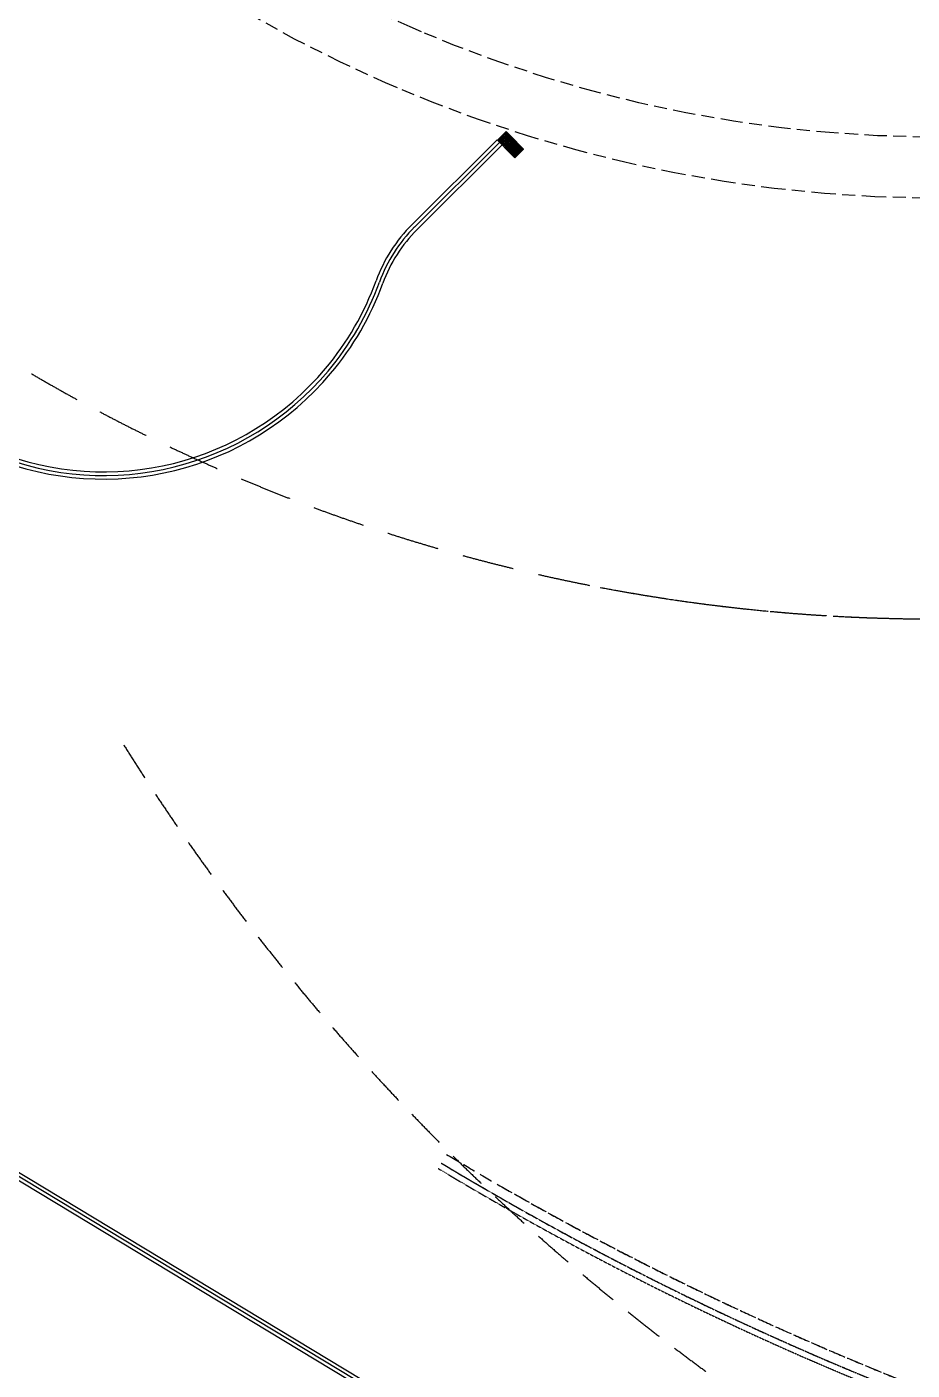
# Model space of a CAD drawing. Header units: millimetres. Extents: x 832728086 to 834530684, y 817551485 to 818349469.
# Drawn here: x 834150114 to 834193236, y 817914034 to 817979448 of the extents above; entities that cross this region are included whole.
import ezdxf

# ---------------------------------------------------------------- set-up
doc = ezdxf.new("R2010")
doc.units = ezdxf.units.MM
doc.header["$LTSCALE"] = 100
doc.linetypes.add('Hidden', pattern=[9.525, 6.35, -3.175])
doc.layers.add('+C-160', color=160, linetype='Hidden')
doc.layers.add('000-Tactile-l', color=8, linetype='Continuous')
doc.layers.add('000-helpline', color=30, linetype='Continuous', lineweight=30, plot=False)

# ---------------------------------------------------------------- blocks, each defined once
blk = doc.blocks.new('tactile')
at = {"layer": '000-helpline', "ltscale": 0.015}
for points in [[(834173.304, 817974.186), (834173.516, 817973.973), (834173.303, 817973.761), (834173.092, 817973.974)], [(834173.517, 817974.397), (834173.729, 817974.185), (834173.516, 817973.973), (834173.304, 817974.186)], [(834173.729, 817974.185), (834173.94, 817973.972), (834173.728, 817973.76), (834173.516, 817973.973)], [(834173.516, 817973.973), (834173.728, 817973.76), (834173.515, 817973.549), (834173.303, 817973.761)], [(834173.728, 817973.76), (834173.939, 817973.548), (834173.727, 817973.336), (834173.515, 817973.549)], [(834173.939, 817973.548), (834174.151, 817973.335), (834173.939, 817973.124), (834173.727, 817973.336)], [(834173.94, 817973.972), (834174.152, 817973.76), (834173.939, 817973.548), (834173.728, 817973.76)], [(834174.152, 817973.76), (834174.364, 817973.547), (834174.151, 817973.335), (834173.939, 817973.548)]]:
    blk.add_lwpolyline(points, close=True, dxfattribs=at)
at = {"layer": '000-Tactile-l', "ltscale": 5e-05}
for p, q in [((834168.934, 817969.875), (834173.071, 817973.995)), ((834169.058, 817969.751), (834173.194, 817973.871)), ((834169.181, 817969.628), (834173.318, 817973.747)), ((834168.755, 817911.859), (834149.2, 817923.657)), ((834168.845, 817912.009), (834149.293, 817923.805)), ((834149.387, 817923.953), (834168.936, 817912.159))]:
    blk.add_line(p, q, dxfattribs=at)
at = {"layer": '000-Tactile-l', "ltscale": 0.015}
for centre, radius in [((834173.177, 817974.016), 0.0115), ((834173.177, 817974.016), 0.006), ((834173.219, 817974.058), 0.0115), ((834173.219, 817974.016), 0.0115), ((834173.219, 817974.058), 0.006), ((834173.219, 817974.016), 0.006), ((834173.262, 817974.101), 0.0115), ((834173.262, 817974.058), 0.0115), ((834173.262, 817974.016), 0.0115), ((834173.262, 817974.101), 0.006), ((834173.262, 817974.058), 0.006), ((834173.262, 817974.016), 0.006), ((834173.304, 817974.143), 0.0115), ((834173.304, 817974.101), 0.0115), ((834173.304, 817974.058), 0.0115), ((834173.304, 817974.016), 0.0115), ((834173.304, 817974.143), 0.006), ((834173.304, 817974.101), 0.006), ((834173.304, 817974.058), 0.006), ((834173.304, 817974.016), 0.006), ((834173.347, 817974.185), 0.0115), ((834173.347, 817974.101), 0.0115), ((834173.347, 817974.058), 0.0115), ((834173.346, 817974.016), 0.0115), ((834173.346, 817974.016), 0.006), ((834173.347, 817974.185), 0.006), ((834173.347, 817974.101), 0.006), ((834173.347, 817974.058), 0.006), ((834173.389, 817974.058), 0.0115), ((834173.389, 817974.016), 0.0115), ((834173.389, 817974.228), 0.0115), ((834173.389, 817974.185), 0.0115), ((834173.389, 817974.143), 0.0115), ((834173.389, 817974.228), 0.006), ((834173.389, 817974.185), 0.006), ((834173.389, 817974.143), 0.006), ((834173.389, 817974.058), 0.006), ((834173.389, 817974.016), 0.006), ((834173.432, 817974.27), 0.0115), ((834173.432, 817974.228), 0.0115), ((834173.432, 817974.185), 0.0115), ((834173.432, 817974.143), 0.0115), ((834173.431, 817974.1), 0.0115), ((834173.431, 817974.016), 0.0115), ((834173.431, 817974.1), 0.006), ((834173.431, 817974.016), 0.006), ((834173.432, 817974.27), 0.006), ((834173.432, 817974.228), 0.006), ((834173.432, 817974.185), 0.006), ((834173.432, 817974.143), 0.006), ((834173.474, 817974.143), 0.0115), ((834173.474, 817974.1), 0.0115), ((834173.474, 817974.058), 0.0115), ((834173.474, 817974.312), 0.0115), ((834173.474, 817974.27), 0.0115), ((834173.474, 817974.228), 0.0115), ((834173.474, 817974.185), 0.0115), ((834173.474, 817974.312), 0.006), ((834173.474, 817974.27), 0.006), ((834173.474, 817974.228), 0.006), ((834173.474, 817974.185), 0.006), ((834173.474, 817974.143), 0.006), ((834173.474, 817974.1), 0.006), ((834173.474, 817974.058), 0.006), ((834173.517, 817974.355), 0.0115), ((834173.517, 817974.312), 0.0115), ((834173.517, 817974.27), 0.0115), ((834173.517, 817974.228), 0.0115), ((834173.516, 817974.185), 0.0115), ((834173.516, 817974.143), 0.0115), ((834173.516, 817974.1), 0.0115), ((834173.516, 817974.058), 0.0115), ((834173.516, 817974.015), 0.0115), ((834173.516, 817974.185), 0.006), ((834173.516, 817974.143), 0.006), ((834173.516, 817974.1), 0.006), ((834173.516, 817974.058), 0.006), ((834173.516, 817974.015), 0.006), ((834173.517, 817974.355), 0.006), ((834173.517, 817974.312), 0.006), ((834173.517, 817974.27), 0.006), ((834173.517, 817974.228), 0.006), ((834173.559, 817974.227), 0.0115), ((834173.559, 817974.185), 0.0115), ((834173.559, 817974.143), 0.0115), ((834173.559, 817974.1), 0.0115), ((834173.559, 817974.058), 0.0115), ((834173.559, 817974.312), 0.0115), ((834173.559, 817974.27), 0.0115), ((834173.559, 817974.312), 0.006), ((834173.559, 817974.27), 0.006), ((834173.559, 817974.227), 0.006), ((834173.559, 817974.185), 0.006), ((834173.559, 817974.143), 0.006), ((834173.559, 817974.1), 0.006), ((834173.559, 817974.058), 0.006), ((834173.601, 817974.015), 0.0115), ((834173.602, 817974.27), 0.0115), ((834173.601, 817974.227), 0.0115), ((834173.601, 817974.185), 0.0115), ((834173.601, 817974.143), 0.0115), ((834173.601, 817974.1), 0.0115), ((834173.601, 817974.227), 0.006), ((834173.601, 817974.185), 0.006), ((834173.601, 817974.143), 0.006), ((834173.601, 817974.1), 0.006), ((834173.601, 817974.015), 0.006), ((834173.602, 817974.27), 0.006), ((834173.644, 817974.227), 0.0115), ((834173.644, 817974.185), 0.0115), ((834173.644, 817974.142), 0.0115), ((834173.643, 817974.058), 0.0115), ((834173.643, 817974.015), 0.0115), ((834173.643, 817974.058), 0.006), ((834173.643, 817974.015), 0.006), ((834173.644, 817974.227), 0.006), ((834173.644, 817974.185), 0.006), ((834173.644, 817974.142), 0.006), ((834173.686, 817974.058), 0.0115), ((834173.686, 817974.015), 0.0115), ((834173.686, 817974.185), 0.0115), ((834173.686, 817974.1), 0.0115), ((834173.686, 817974.185), 0.006), ((834173.686, 817974.1), 0.006), ((834173.686, 817974.058), 0.006), ((834173.686, 817974.015), 0.006), ((834173.729, 817974.142), 0.0115), ((834173.728, 817974.1), 0.0115), ((834173.728, 817974.057), 0.0115), ((834173.728, 817974.015), 0.0115), ((834173.728, 817974.1), 0.006), ((834173.728, 817974.057), 0.006), ((834173.728, 817974.015), 0.006), ((834173.729, 817974.142), 0.006), ((834173.771, 817974.1), 0.0115), ((834173.771, 817974.057), 0.0115), ((834173.771, 817974.015), 0.0115), ((834173.771, 817974.1), 0.006), ((834173.771, 817974.057), 0.006), ((834173.771, 817974.015), 0.006), ((834173.813, 817974.057), 0.0115), ((834173.813, 817974.015), 0.0115), ((834173.813, 817974.057), 0.006), ((834173.813, 817974.015), 0.006), ((834173.856, 817974.015), 0.0115), ((834173.856, 817974.015), 0.006), ((834173.134, 817973.974), 0.0115), ((834173.134, 817973.974), 0.006), ((834173.177, 817973.974), 0.0115), ((834173.177, 817973.931), 0.0115), ((834173.177, 817973.974), 0.006), ((834173.177, 817973.931), 0.006), ((834173.219, 817973.931), 0.0115), ((834173.219, 817973.889), 0.0115), ((834173.219, 817973.974), 0.0115), ((834173.219, 817973.974), 0.006), ((834173.219, 817973.931), 0.006), ((834173.219, 817973.889), 0.006), ((834173.261, 817973.974), 0.0115), ((834173.261, 817973.931), 0.0115), ((834173.261, 817973.889), 0.0115), ((834173.261, 817973.846), 0.0115), ((834173.261, 817973.974), 0.006), ((834173.261, 817973.931), 0.006), ((834173.261, 817973.889), 0.006), ((834173.261, 817973.846), 0.006), ((834173.304, 817973.973), 0.0115), ((834173.304, 817973.931), 0.0115), ((834173.304, 817973.889), 0.0115), ((834173.304, 817973.846), 0.0115), ((834173.304, 817973.804), 0.0115), ((834173.304, 817973.973), 0.006), ((834173.304, 817973.931), 0.006), ((834173.304, 817973.889), 0.006), ((834173.304, 817973.846), 0.006), ((834173.304, 817973.804), 0.006), ((834173.346, 817973.761), 0.0115), ((834173.346, 817973.973), 0.0115), ((834173.346, 817973.931), 0.0115), ((834173.346, 817973.888), 0.0115), ((834173.346, 817973.846), 0.0115), ((834173.346, 817973.973), 0.006), ((834173.346, 817973.931), 0.006), ((834173.346, 817973.888), 0.006), ((834173.346, 817973.846), 0.006), ((834173.346, 817973.761), 0.006), ((834173.389, 817973.973), 0.0115), ((834173.389, 817973.931), 0.0115), ((834173.389, 817973.888), 0.0115), ((834173.388, 817973.804), 0.0115), ((834173.388, 817973.761), 0.0115), ((834173.388, 817973.719), 0.0115), ((834173.388, 817973.804), 0.006), ((834173.388, 817973.761), 0.006), ((834173.388, 817973.719), 0.006), ((834173.389, 817973.973), 0.006), ((834173.389, 817973.931), 0.006), ((834173.389, 817973.888), 0.006), ((834173.431, 817973.846), 0.0115), ((834173.431, 817973.803), 0.0115), ((834173.431, 817973.761), 0.0115), ((834173.431, 817973.719), 0.0115), ((834173.431, 817973.676), 0.0115), ((834173.431, 817973.973), 0.0115), ((834173.431, 817973.931), 0.0115), ((834173.431, 817973.973), 0.006), ((834173.431, 817973.931), 0.006), ((834173.431, 817973.846), 0.006), ((834173.431, 817973.803), 0.006), ((834173.431, 817973.761), 0.006), ((834173.431, 817973.719), 0.006), ((834173.431, 817973.676), 0.006), ((834173.473, 817973.634), 0.0115), ((834173.474, 817973.973), 0.0115), ((834173.473, 817973.888), 0.0115), ((834173.473, 817973.846), 0.0115), ((834173.473, 817973.803), 0.0115), ((834173.473, 817973.761), 0.0115), ((834173.473, 817973.719), 0.0115), ((834173.473, 817973.676), 0.0115), ((834173.473, 817973.888), 0.006), ((834173.473, 817973.846), 0.006), ((834173.473, 817973.803), 0.006), ((834173.473, 817973.761), 0.006), ((834173.473, 817973.719), 0.006), ((834173.473, 817973.676), 0.006), ((834173.473, 817973.634), 0.006), ((834173.474, 817973.973), 0.006), ((834173.516, 817973.931), 0.0115), ((834173.516, 817973.888), 0.0115), ((834173.516, 817973.846), 0.0115), ((834173.516, 817973.803), 0.0115), ((834173.516, 817973.761), 0.0115), ((834173.516, 817973.718), 0.0115), ((834173.515, 817973.676), 0.0115), ((834173.515, 817973.634), 0.0115), ((834173.515, 817973.591), 0.0115), ((834173.515, 817973.676), 0.006), ((834173.515, 817973.634), 0.006), ((834173.515, 817973.591), 0.006), ((834173.516, 817973.931), 0.006), ((834173.516, 817973.888), 0.006), ((834173.516, 817973.846), 0.006), ((834173.516, 817973.803), 0.006), ((834173.516, 817973.761), 0.006), ((834173.516, 817973.718), 0.006), ((834173.551, 817973.549), 0.0175), ((834173.551, 817973.549), 0.0125), ((834173.558, 817973.718), 0.0115), ((834173.558, 817973.676), 0.0115), ((834173.558, 817973.634), 0.0115), ((834173.558, 817973.973), 0.0115), ((834173.558, 817973.888), 0.0115), ((834173.558, 817973.846), 0.0115), ((834173.558, 817973.803), 0.0115), ((834173.558, 817973.761), 0.0115), ((834173.558, 817973.973), 0.006), ((834173.558, 817973.888), 0.006), ((834173.558, 817973.846), 0.006), ((834173.558, 817973.803), 0.006), ((834173.558, 817973.761), 0.006), ((834173.558, 817973.718), 0.006), ((834173.558, 817973.676), 0.006), ((834173.558, 817973.634), 0.006), ((834173.586, 817973.584), 0.0175), ((834173.586, 817973.513), 0.0175), ((834173.586, 817973.584), 0.0125), ((834173.586, 817973.513), 0.0125), ((834173.601, 817973.973), 0.0115), ((834173.601, 817973.93), 0.0115), ((834173.601, 817973.846), 0.0115), ((834173.601, 817973.803), 0.0115), ((834173.6, 817973.761), 0.0115), ((834173.6, 817973.718), 0.0115), ((834173.6, 817973.676), 0.0115), ((834173.6, 817973.761), 0.006), ((834173.6, 817973.718), 0.006), ((834173.6, 817973.676), 0.006), ((834173.601, 817973.973), 0.006), ((834173.601, 817973.93), 0.006), ((834173.601, 817973.846), 0.006), ((834173.601, 817973.803), 0.006), ((834173.621, 817973.619), 0.0175), ((834173.621, 817973.549), 0.0175), ((834173.621, 817973.478), 0.0175), ((834173.621, 817973.619), 0.0125), ((834173.621, 817973.549), 0.0125), ((834173.621, 817973.478), 0.0125), ((834173.643, 817973.803), 0.0115), ((834173.643, 817973.761), 0.0115), ((834173.643, 817973.718), 0.0115), ((834173.643, 817973.973), 0.0115), ((834173.643, 817973.93), 0.0115), ((834173.643, 817973.888), 0.0115), ((834173.643, 817973.973), 0.006), ((834173.643, 817973.93), 0.006), ((834173.643, 817973.888), 0.006), ((834173.643, 817973.803), 0.006), ((834173.643, 817973.761), 0.006), ((834173.643, 817973.718), 0.006), ((834173.657, 817973.655), 0.0175), ((834173.657, 817973.584), 0.0175), ((834173.657, 817973.513), 0.0175), ((834173.656, 817973.442), 0.0175), ((834173.657, 817973.655), 0.0125), ((834173.657, 817973.584), 0.0125), ((834173.657, 817973.513), 0.0125), ((834173.656, 817973.442), 0.0125), ((834173.686, 817973.973), 0.0115), ((834173.686, 817973.93), 0.0115), ((834173.686, 817973.888), 0.0115), ((834173.685, 817973.845), 0.0115), ((834173.685, 817973.761), 0.0115), ((834173.692, 817973.548), 0.0175), ((834173.692, 817973.478), 0.0175), ((834173.692, 817973.407), 0.0175), ((834173.692, 817973.69), 0.0175), ((834173.692, 817973.619), 0.0175), ((834173.685, 817973.845), 0.006), ((834173.685, 817973.761), 0.006), ((834173.692, 817973.548), 0.0125), ((834173.692, 817973.478), 0.0125), ((834173.692, 817973.407), 0.0125), ((834173.686, 817973.973), 0.006), ((834173.686, 817973.93), 0.006), ((834173.686, 817973.888), 0.006), ((834173.692, 817973.69), 0.0125), ((834173.692, 817973.619), 0.0125), ((834173.727, 817973.372), 0.0175), ((834173.728, 817973.725), 0.0175), ((834173.728, 817973.654), 0.0175), ((834173.727, 817973.584), 0.0175), ((834173.727, 817973.513), 0.0175), ((834173.727, 817973.442), 0.0175), ((834173.727, 817973.372), 0.0125), ((834173.728, 817973.725), 0.0125), ((834173.728, 817973.654), 0.0125), ((834173.727, 817973.584), 0.0125), ((834173.727, 817973.513), 0.0125), ((834173.727, 817973.442), 0.0125), ((834173.728, 817973.845), 0.0115), ((834173.728, 817973.803), 0.0115), ((834173.728, 817973.973), 0.0115), ((834173.728, 817973.93), 0.0115), ((834173.728, 817973.888), 0.0115), ((834173.728, 817973.973), 0.006), ((834173.728, 817973.93), 0.006), ((834173.728, 817973.888), 0.006), ((834173.728, 817973.845), 0.006), ((834173.728, 817973.803), 0.006), ((834173.763, 817973.69), 0.0175), ((834173.763, 817973.619), 0.0175), ((834173.763, 817973.548), 0.0175), ((834173.763, 817973.478), 0.0175), ((834173.762, 817973.407), 0.0175), ((834173.763, 817973.76), 0.0175), ((834173.763, 817973.69), 0.0125), ((834173.763, 817973.619), 0.0125), ((834173.763, 817973.548), 0.0125), ((834173.763, 817973.478), 0.0125), ((834173.762, 817973.407), 0.0125), ((834173.763, 817973.76), 0.0125), ((834173.771, 817973.972), 0.0115), ((834173.771, 817973.93), 0.0115), ((834173.77, 817973.888), 0.0115), ((834173.77, 817973.845), 0.0115), ((834173.77, 817973.888), 0.006), ((834173.77, 817973.845), 0.006), ((834173.771, 817973.972), 0.006), ((834173.771, 817973.93), 0.006), ((834173.798, 817973.513), 0.0175), ((834173.798, 817973.442), 0.0175), ((834173.798, 817973.371), 0.0175), ((834173.799, 817973.796), 0.0175), ((834173.798, 817973.725), 0.0175), ((834173.798, 817973.654), 0.0175), ((834173.798, 817973.584), 0.0175), ((834173.798, 817973.513), 0.0125), ((834173.798, 817973.442), 0.0125), ((834173.798, 817973.371), 0.0125), ((834173.799, 817973.796), 0.0125), ((834173.798, 817973.725), 0.0125), ((834173.798, 817973.654), 0.0125), ((834173.798, 817973.584), 0.0125), ((834173.813, 817973.93), 0.0115), ((834173.813, 817973.888), 0.0115), ((834173.813, 817973.972), 0.0115), ((834173.813, 817973.972), 0.006), ((834173.813, 817973.93), 0.006), ((834173.813, 817973.888), 0.006), ((834173.834, 817973.831), 0.0175), ((834173.834, 817973.76), 0.0175), ((834173.834, 817973.69), 0.0175), ((834173.834, 817973.619), 0.0175), ((834173.833, 817973.548), 0.0175), ((834173.833, 817973.477), 0.0175), ((834173.833, 817973.407), 0.0175), ((834173.834, 817973.831), 0.0125), ((834173.834, 817973.76), 0.0125), ((834173.834, 817973.69), 0.0125), ((834173.834, 817973.619), 0.0125), ((834173.833, 817973.548), 0.0125), ((834173.833, 817973.477), 0.0125), ((834173.833, 817973.407), 0.0125), ((834173.855, 817973.972), 0.0115), ((834173.855, 817973.93), 0.0115), ((834173.855, 817973.972), 0.006), ((834173.855, 817973.93), 0.006), ((834173.869, 817973.654), 0.0175), ((834173.869, 817973.583), 0.0175), ((834173.869, 817973.513), 0.0175), ((834173.869, 817973.442), 0.0175), ((834173.868, 817973.371), 0.0175), ((834173.869, 817973.866), 0.0175), ((834173.869, 817973.796), 0.0175), ((834173.869, 817973.725), 0.0175), ((834173.869, 817973.654), 0.0125), ((834173.869, 817973.583), 0.0125), ((834173.869, 817973.513), 0.0125), ((834173.869, 817973.442), 0.0125), ((834173.868, 817973.371), 0.0125), ((834173.869, 817973.866), 0.0125), ((834173.869, 817973.796), 0.0125), ((834173.869, 817973.725), 0.0125), ((834173.898, 817973.972), 0.0115), ((834173.904, 817973.477), 0.0175), ((834173.904, 817973.407), 0.0175), ((834173.905, 817973.902), 0.0175), ((834173.905, 817973.831), 0.0175), ((834173.905, 817973.76), 0.0175), ((834173.904, 817973.689), 0.0175), ((834173.904, 817973.619), 0.0175), ((834173.904, 817973.548), 0.0175), ((834173.904, 817973.477), 0.0125), ((834173.904, 817973.407), 0.0125), ((834173.898, 817973.972), 0.006), ((834173.905, 817973.902), 0.0125), ((834173.905, 817973.831), 0.0125), ((834173.905, 817973.76), 0.0125), ((834173.904, 817973.689), 0.0125), ((834173.904, 817973.619), 0.0125), ((834173.904, 817973.548), 0.0125), ((834173.94, 817973.795), 0.0175), ((834173.94, 817973.725), 0.0175), ((834173.94, 817973.654), 0.0175), ((834173.94, 817973.583), 0.0175), ((834173.939, 817973.513), 0.0175), ((834173.939, 817973.442), 0.0175), ((834173.939, 817973.371), 0.0175), ((834173.94, 817973.937), 0.0175), ((834173.94, 817973.866), 0.0175), ((834173.94, 817973.795), 0.0125), ((834173.94, 817973.725), 0.0125), ((834173.94, 817973.654), 0.0125), ((834173.94, 817973.583), 0.0125), ((834173.939, 817973.513), 0.0125), ((834173.939, 817973.442), 0.0125), ((834173.939, 817973.371), 0.0125), ((834173.94, 817973.937), 0.0125), ((834173.94, 817973.866), 0.0125), ((834173.975, 817973.619), 0.0175), ((834173.975, 817973.548), 0.0175), ((834173.975, 817973.477), 0.0175), ((834173.975, 817973.406), 0.0175), ((834173.976, 817973.901), 0.0175), ((834173.975, 817973.831), 0.0175), ((834173.975, 817973.76), 0.0175), ((834173.975, 817973.689), 0.0175), ((834173.975, 817973.619), 0.0125), ((834173.975, 817973.548), 0.0125), ((834173.975, 817973.477), 0.0125), ((834173.975, 817973.406), 0.0125), ((834173.976, 817973.901), 0.0125), ((834173.975, 817973.831), 0.0125), ((834173.975, 817973.76), 0.0125), ((834173.975, 817973.689), 0.0125), ((834174.01, 817973.442), 0.0175), ((834174.01, 817973.371), 0.0175), ((834174.011, 817973.866), 0.0175), ((834174.011, 817973.795), 0.0175), ((834174.011, 817973.725), 0.0175), ((834174.01, 817973.654), 0.0175), ((834174.01, 817973.583), 0.0175), ((834174.01, 817973.512), 0.0175), ((834174.01, 817973.442), 0.0125), ((834174.01, 817973.371), 0.0125), ((834174.011, 817973.866), 0.0125), ((834174.011, 817973.795), 0.0125), ((834174.011, 817973.725), 0.0125), ((834174.01, 817973.654), 0.0125), ((834174.01, 817973.583), 0.0125), ((834174.01, 817973.512), 0.0125), ((834174.046, 817973.76), 0.0175), ((834174.046, 817973.689), 0.0175), ((834174.046, 817973.618), 0.0175), ((834174.046, 817973.548), 0.0175), ((834174.045, 817973.477), 0.0175), ((834174.045, 817973.406), 0.0175), ((834174.046, 817973.831), 0.0175), ((834174.046, 817973.76), 0.0125), ((834174.046, 817973.689), 0.0125), ((834174.046, 817973.618), 0.0125), ((834174.046, 817973.548), 0.0125), ((834174.045, 817973.477), 0.0125), ((834174.045, 817973.406), 0.0125), ((834174.046, 817973.831), 0.0125), ((834174.081, 817973.583), 0.0175), ((834174.081, 817973.512), 0.0175), ((834174.081, 817973.442), 0.0175), ((834174.081, 817973.371), 0.0175), ((834174.081, 817973.795), 0.0175), ((834174.081, 817973.724), 0.0175), ((834174.081, 817973.654), 0.0175), ((834174.081, 817973.583), 0.0125), ((834174.081, 817973.512), 0.0125), ((834174.081, 817973.442), 0.0125), ((834174.081, 817973.371), 0.0125), ((834174.081, 817973.795), 0.0125), ((834174.081, 817973.724), 0.0125), ((834174.081, 817973.654), 0.0125), ((834174.116, 817973.406), 0.0175), ((834174.117, 817973.76), 0.0175), ((834174.117, 817973.689), 0.0175), ((834174.116, 817973.618), 0.0175), ((834174.116, 817973.548), 0.0175), ((834174.116, 817973.477), 0.0175), ((834174.116, 817973.406), 0.0125), ((834174.117, 817973.76), 0.0125), ((834174.117, 817973.689), 0.0125), ((834174.116, 817973.618), 0.0125), ((834174.116, 817973.548), 0.0125), ((834174.116, 817973.477), 0.0125), ((834174.152, 817973.724), 0.0175), ((834174.152, 817973.654), 0.0175), ((834174.152, 817973.583), 0.0175), ((834174.152, 817973.512), 0.0175), ((834174.151, 817973.441), 0.0175), ((834174.151, 817973.371), 0.0175), ((834174.152, 817973.724), 0.0125), ((834174.152, 817973.654), 0.0125), ((834174.152, 817973.583), 0.0125), ((834174.152, 817973.512), 0.0125), ((834174.151, 817973.441), 0.0125), ((834174.151, 817973.371), 0.0125), ((834174.187, 817973.547), 0.0175), ((834174.187, 817973.477), 0.0175), ((834174.187, 817973.406), 0.0175), ((834174.187, 817973.689), 0.0175), ((834174.187, 817973.618), 0.0175), ((834174.187, 817973.547), 0.0125), ((834174.187, 817973.477), 0.0125), ((834174.187, 817973.406), 0.0125), ((834174.187, 817973.689), 0.0125), ((834174.187, 817973.618), 0.0125), ((834174.223, 817973.653), 0.0175), ((834174.222, 817973.583), 0.0175), ((834174.222, 817973.512), 0.0175), ((834174.222, 817973.441), 0.0175), ((834174.223, 817973.653), 0.0125), ((834174.222, 817973.583), 0.0125), ((834174.222, 817973.512), 0.0125), ((834174.222, 817973.441), 0.0125), ((834174.258, 817973.618), 0.0175), ((834174.258, 817973.547), 0.0175), ((834174.258, 817973.477), 0.0175), ((834174.258, 817973.618), 0.0125), ((834174.258, 817973.547), 0.0125), ((834174.258, 817973.477), 0.0125), ((834174.293, 817973.512), 0.0175), ((834174.293, 817973.583), 0.0175), ((834174.293, 817973.512), 0.0125), ((834174.293, 817973.583), 0.0125), ((834174.328, 817973.547), 0.0175), ((834174.328, 817973.547), 0.0125), ((834173.762, 817973.336), 0.0175), ((834173.762, 817973.336), 0.0125), ((834173.798, 817973.301), 0.0175), ((834173.798, 817973.301), 0.0125), ((834173.833, 817973.336), 0.0175), ((834173.833, 817973.265), 0.0175), ((834173.833, 817973.336), 0.0125), ((834173.833, 817973.265), 0.0125), ((834173.868, 817973.301), 0.0175), ((834173.868, 817973.23), 0.0175), ((834173.868, 817973.301), 0.0125), ((834173.868, 817973.23), 0.0125), ((834173.904, 817973.336), 0.0175), ((834173.904, 817973.265), 0.0175), ((834173.903, 817973.194), 0.0175), ((834173.904, 817973.336), 0.0125), ((834173.904, 817973.265), 0.0125), ((834173.903, 817973.194), 0.0125), ((834173.939, 817973.3), 0.0175), ((834173.939, 817973.23), 0.0175), ((834173.939, 817973.159), 0.0175), ((834173.939, 817973.3), 0.0125), ((834173.939, 817973.23), 0.0125), ((834173.939, 817973.159), 0.0125), ((834173.974, 817973.336), 0.0175), ((834173.974, 817973.265), 0.0175), ((834173.974, 817973.194), 0.0175), ((834173.974, 817973.336), 0.0125), ((834173.974, 817973.265), 0.0125), ((834173.974, 817973.194), 0.0125), ((834174.01, 817973.3), 0.0175), ((834174.01, 817973.23), 0.0175), ((834174.01, 817973.3), 0.0125), ((834174.01, 817973.23), 0.0125), ((834174.045, 817973.265), 0.0175), ((834174.045, 817973.336), 0.0175), ((834174.045, 817973.265), 0.0125), ((834174.045, 817973.336), 0.0125), ((834174.08, 817973.3), 0.0175), ((834174.08, 817973.3), 0.0125), ((834174.116, 817973.335), 0.0175), ((834174.116, 817973.335), 0.0125)]:
    blk.add_circle(centre, radius, dxfattribs=at)
at = {"layer": '000-Tactile-l', "ltscale": 5e-05}
for centre, radius, start, end in [((834174.213, 817964.576), 7.48, 134.88446, 160.05107), ((834174.213, 817964.576), 7.305, 134.88446, 160.05107), ((834174.213, 817964.576), 7.13, 134.88446, 160.05107), ((834153.909, 817971.945), 14.12, 319.92052, 340.05107), ((834153.909, 817971.945), 14.295, 319.88196, 340.05107), ((834153.909, 817971.945), 14.47, 319.84434, 340.05107), ((834153.909, 817971.945), 14.47, 247.92353, 319.84434), ((834153.909, 817971.945), 14.295, 247.92085, 319.88196), ((834153.909, 817971.945), 14.12, 247.91814, 319.92052)]:
    blk.add_arc(centre, radius, start, end, dxfattribs=at)
blk = doc.blocks.new('A$C062A3D83')
at = {"layer": '+C-160'}
for points in [[(-129459, -34152, 0), (-131918, -34086, 0), (-134373, -33929, 0), (-136821, -33682, 0), (-139258, -33346, 0), (-141681, -32921, 0), (-144087, -32408, 0), (-146472, -31806, 0), (-148834, -31118, 0), (-151169, -30343, 0), (-153473, -29483, 0), (-155169, -28788, 0), (-155745, -28540, 0), (-157981, -27513, 0), (-160178, -26406, 0), (-162332, -25219, 0)], [(-129433, -31177, 0), (-131784, -31114, 0), (-134130, -30964, 0), (-136469, -30728, 0), (-138798, -30407, 0), (-141113, -30001, 0), (-143412, -29510, 0), (-145692, -28935, 0), (-147949, -28277, 0), (-150180, -27537, 0), (-152383, -26715, 0), (-154003, -26051, 0), (-154554, -25814, 0), (-156691, -24833, 0)]]:
    blk.add_polyline3d(points, dxfattribs=at)
at = {"layer": '+C-160', "ltscale": 3}
for centre, radius, start, end in [((-129025, 32290), 86934, 259.21775, 310.6962), ((-74852, -2178), 110472, 212.03385, 267.99283)]:
    blk.add_arc(centre, radius, start, end, dxfattribs=at)
at = {"layer": '+C-160'}
for radius in [154500, 155000]:
    blk.add_arc((-73200, 51713), radius, 239.00005, 257.42225, dxfattribs=at)
at = {"layer": '+C-160', "ltscale": 0.01}
for radius in [155300, 155000, 155000]:
    blk.add_arc((-73200, 51713), radius, 239.00005, 257.42224, dxfattribs=at)
at = {"layer": '+C-160'}
for centre, major_axis, start_param, end_param in [((-129025, 32290), (-29025, 81945), 2.612995, 3.454055), ((-72777, 52589), (-148545, 45884), 1.349548, 1.668117)]:
    blk.add_ellipse(centre, major_axis=major_axis, ratio=1, start_param=start_param, end_param=end_param, dxfattribs=at)
at = {"layer": '+C-160', "ltscale": 4}
blk.add_rational_spline([(-215332, 21867), (-209081, -29894), (-160475, -48755), (-111869, -67617), (-72340, -33621)], [1, 0.857594331287, 1, 0.857594331287, 1], degree=2, knots=[45.922161, 45.922161, 45.922161, 47.002605, 47.002605, 48.08305, 48.08305, 48.08305], dxfattribs=at)
at = {"layer": '+C-160', "ltscale": 5e-05}
blk.add_spline([(-296848, -26983), (-291366, -32081), (-295855, -38319), (-303781, -47656), (-318196, -73269), (-309360, -93474), (-283638, -103343), (-243086, -110445), (-227444, -123714), (-223395, -134705), (-216760, -144404), (-209774, -151196), (-202066, -157173), (-186237, -166002), (-170522, -170541), (-165682, -170396), (-156246, -168405), (-151883, -167137), (-148806, -164614), (-145035, -161002), (-143718, -159179), (-140359, -155166), (-137073, -151867), (-129325, -146113), (-122013, -142382), (-115421, -140274), (-110402, -138359), (-105272, -133214), (-103824, -129495), (-103593, -128494)], degree=3, dxfattribs=at)

msp = doc.modelspace()

# ---------------------------------------------------------------- block references
at = {"layer": '+C-160', "ltscale": 5}
msp.add_blockref('A$C062A3D83', (834323333.3128, 818005260.0327), dxfattribs=at)
at = {"layer": '000-Tactile-l', "xscale": 1000, "yscale": 1000, "zscale": 1000}
msp.add_blockref('tactile', (-56.4905, -49.2817, -0.0703), dxfattribs=at)

doc.saveas('drawing.dxf')
